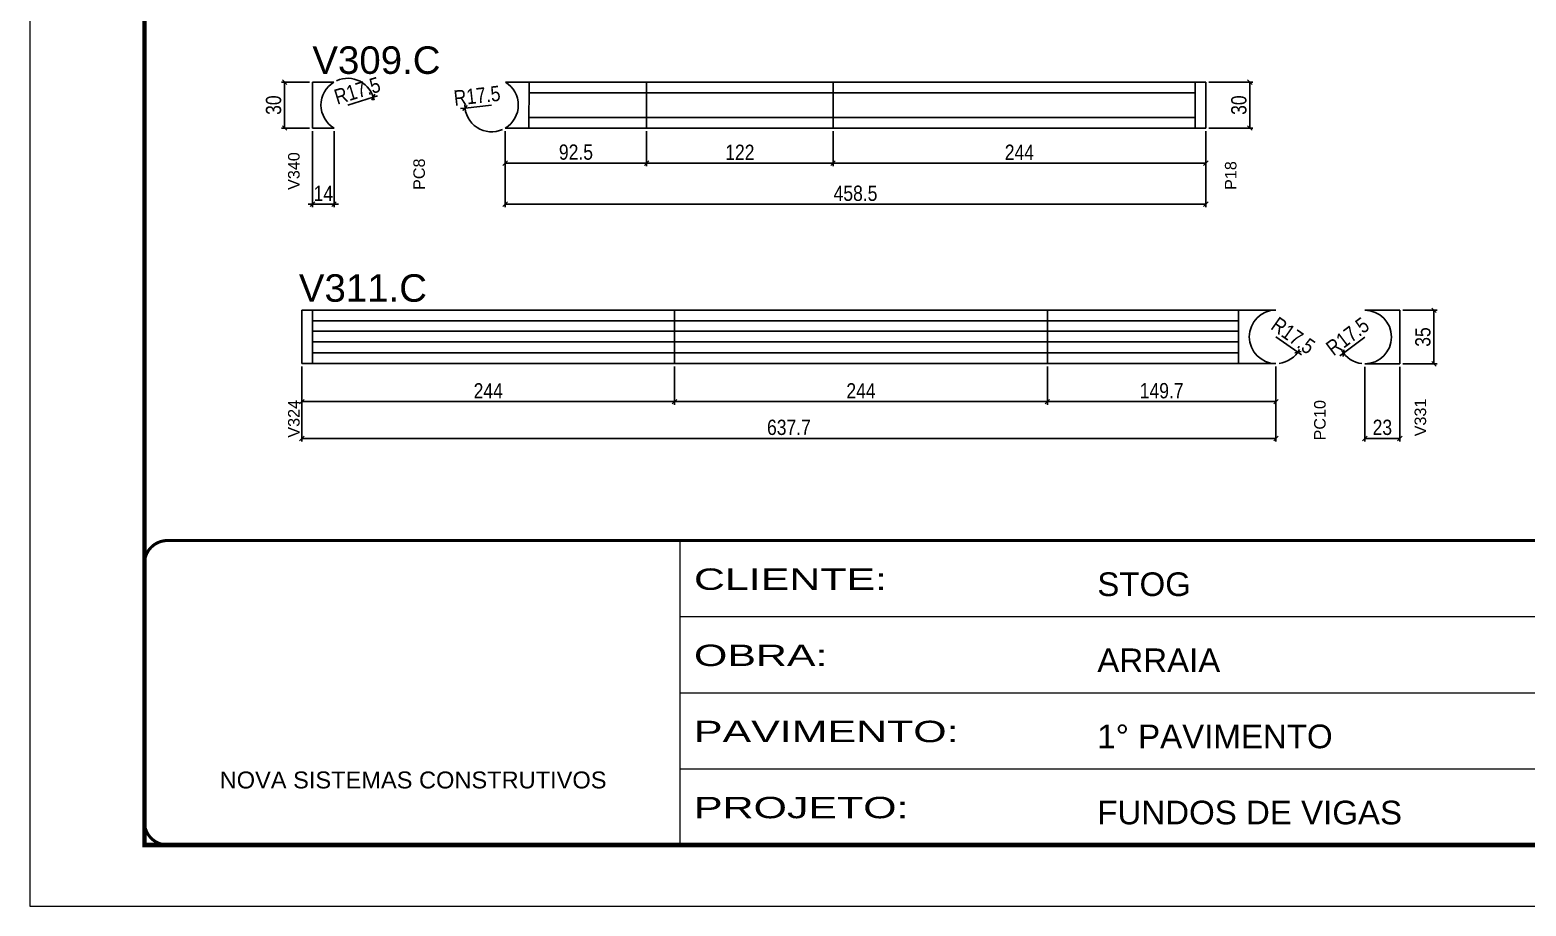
# Model space of a CAD drawing. Extents: x -3394 to 16474, y 3662 to 14397.
# Drawn here: x 9027 to 10007, y 12198 to 12771 of the extents above; entities that cross this region are included whole.
import ezdxf

# ---------------------------------------------------------------- set-up
doc = ezdxf.new("R2010")
doc.units = 0
doc.linetypes.add('CONTINUO', pattern=[0])
doc.linetypes.add('DASHED', pattern=[0.75, 0.5, -0.25])
doc.layers.get('0').update_dxf_attribs({"linetype": 'CONTINUOUS'})
doc.layers.get('Defpoints').update_dxf_attribs({"linetype": 'CONTINUOUS'})
for name, color, linetype in [('COTA', 241, 'CONTINUOUS'), ('NOMENCLATURA', 7, 'CONTINUOUS'), ('Painéis', 200, 'CONTINUOUS'), ('SARR_2.2x7', 40, 'CONTINUOUS')]:
    doc.layers.add(name, color=color, linetype=linetype)
doc.layers.add('Folhas', color=255, linetype='CONTINUOUS', lineweight=9)
doc.layers.add('SARRAFO DE PRESSAO', color=251, linetype='DASHED', lineweight=9)
doc.styles.add('ARIAL', font='arial.ttf')
doc.styles.add('COTA TECNICA', font='techl___.ttf', dxfattribs={"height": 10})
doc.styles.add('Tecnologia', font='')
doc.styles.get('Tecnologia').set_extended_font_data('Forgotten Futurist')
doc.dimstyles.new('PAINEL', dxfattribs={"dimtxt": 10, "dimasz": 3, "dimexe": 3, "dimexo": 3, "dimgap": 3, "dimtad": 1, "dimdec": 1, "dimzin": 12, "dimdsep": 46, "dimtxsty": 'COTA TECNICA', "dimblk1": 'OBLIQUE', "dimblk2": 'OBLIQUE', "dimsah": 1, "dimcen": 0.9, "dimclrd": 4, "dimclre": 4, "dimclrt": 240, "dimadec": 1, "dimazin": 3, "dimtfac": 1, "dimtdec": 1, "dimtmove": 0, "dimatfit": 3, "dimfxl": 1, "dimtolj": 1, "dimtzin": 12, "dimarcsym": 0})

# ---------------------------------------------------------------- blocks, each defined once
blk = doc.blocks.new('9999999999')
at = {"color": 30, "linetype": 'CONTINUO'}
for p, q in [((98564.56, 34230.21), (98564.56, 34429.45)), ((98564.56, 34379.64), (99583.98, 34379.64)), ((98564.56, 34329.83), (99487.98, 34329.83)), ((98564.56, 34280.02), (99487.98, 34280.02))]:
    blk.add_line(p, q, dxfattribs=at)
at = {"color": 30, "linetype": 'CONTINUO', "const_width": 2}
blk.add_lwpolyline([(99583.98, 34230.21), (99583.98, 34414.45, 0.414214), (99568.98, 34429.45), (98228.98, 34429.45, 0.414214), (98213.98, 34414.45), (98213.98, 34245.21, 0.414214), (98228.98, 34230.21), (99583.98, 34230.21)], format="xyb", dxfattribs=at)
at = {"layer": 'Folhas'}
blk.add_lwpolyline([(98138.98, 34190.21), (99623.98, 34190.21), (99623.98, 35240.21), (98138.98, 35240.21)], close=True, dxfattribs=at)
at = {"layer": 'Folhas', "color": 30, "const_width": 3}
blk.add_lwpolyline([(98213.98, 34230.21), (99583.98, 34230.21), (99583.98, 35200.21), (98213.98, 35200.21)], close=True, dxfattribs=at)
at = {"color": 7, "linetype": 'Continuous', "ltscale": 5, "style": 'ARIAL'}
for s, height, p in [('STOG', 15.483, (98837.68, 34393.13)), ('ARRAIA', 15.483, (98837.68, 34343.32)), ('1° PAVIMENTO', 15.4829, (98837.68, 34293.51)), ('NOVA SISTEMAS CONSTRUTIVOS', 11.0592, (98263.19, 34267.21)), ('FUNDOS DE VIGAS', 15.4829, (98837.68, 34243.7))]:
    blk.add_text(s, height=height, dxfattribs=at).set_placement(p)
at = {"layer": 'Folhas', "color": 7, "style": 'Tecnologia', "width": 1.5}
for s, p in [('CLIENTE:', (98573.65, 34397.17)), ('OBRA:', (98573.65, 34347.31)), ('PAVIMENTO:', (98573.65, 34297.5)), ('PROJETO:', (98573.65, 34247.69))]:
    blk.add_text(s, height=14, dxfattribs=at).set_placement(p)
blk = doc.blocks.new('_Oblique')
at = {"color": 0, "linetype": 'ByBlock', "lineweight": -2}
blk.add_line((-0.5, -0.5), (0.5, 0.5), dxfattribs=at)
blk = doc.blocks.new('*D110')
at = {"layer": 'COTA', "color": 4, "linetype": 'Continuous', "lineweight": -2, "transparency": 16777216}
for p, q in [((9552.9, 12705.2), (9552.9, 12682.25)), ((9796.9, 12705.2), (9796.9, 12682.25)), ((9796.9, 12684.25), (9552.9, 12684.25))]:
    blk.add_line(p, q, dxfattribs=at)
at = {"layer": 'Defpoints', "color": 0, "linetype": 'Continuous', "transparency": 16777216}
for p in [(9552.9, 12707.2), (9796.9, 12707.2), (9552.9, 12684.25)]:
    blk.add_point(p, dxfattribs=at)
at = {"layer": 'COTA', "color": 4, "linetype": 'Continuous', "lineweight": -2, "transparency": 16777216, "xscale": 3, "yscale": 3, "zscale": 3, "rotation": 180}
blk.add_blockref('_Oblique', (9552.9, 12684.25), dxfattribs=at)
at = {"layer": 'COTA', "color": 4, "linetype": 'Continuous', "lineweight": -2, "transparency": 16777216, "xscale": 3, "yscale": 3, "zscale": 3}
blk.add_blockref('_Oblique', (9796.9, 12684.25), dxfattribs=at)
at = {"layer": 'COTA', "color": 240, "linetype": 'Continuous', "transparency": 16777216, "insert": (9674.9, 12691.33), "char_height": 10, "attachment_point": 5, "style": 'COTA TECNICA'}
blk.add_mtext('\\A1;244', dxfattribs=at)
blk = doc.blocks.new('*D111')
at = {"layer": 'COTA', "color": 4, "linetype": 'Continuous', "lineweight": -2, "transparency": 16777216}
for p, q in [((9430.9, 12705.2), (9430.9, 12682.25)), ((9552.9, 12705.2), (9552.9, 12682.25)), ((9552.9, 12684.25), (9430.9, 12684.25))]:
    blk.add_line(p, q, dxfattribs=at)
at = {"layer": 'Defpoints', "color": 0, "linetype": 'Continuous', "transparency": 16777216}
for p in [(9430.9, 12707.2), (9552.9, 12707.2), (9430.9, 12684.25)]:
    blk.add_point(p, dxfattribs=at)
at = {"layer": 'COTA', "color": 4, "linetype": 'Continuous', "lineweight": -2, "transparency": 16777216, "xscale": 3, "yscale": 3, "zscale": 3, "rotation": 180}
blk.add_blockref('_Oblique', (9430.9, 12684.25), dxfattribs=at)
at = {"layer": 'COTA', "color": 4, "linetype": 'Continuous', "lineweight": -2, "transparency": 16777216, "xscale": 3, "yscale": 3, "zscale": 3}
blk.add_blockref('_Oblique', (9552.9, 12684.25), dxfattribs=at)
at = {"layer": 'COTA', "color": 240, "linetype": 'Continuous', "transparency": 16777216, "insert": (9491.9, 12691.31), "char_height": 10, "attachment_point": 5, "style": 'COTA TECNICA'}
blk.add_mtext('\\A1;122', dxfattribs=at)
blk = doc.blocks.new('*D112')
at = {"layer": 'COTA', "color": 4, "linetype": 'Continuous', "lineweight": -2, "transparency": 16777216}
for p, q in [((9338.36, 12705.2), (9338.36, 12682.25)), ((9430.9, 12705.2), (9430.9, 12682.25)), ((9338.36, 12684.25), (9430.9, 12684.25))]:
    blk.add_line(p, q, dxfattribs=at)
at = {"layer": 'Defpoints', "color": 0, "linetype": 'Continuous', "transparency": 16777216}
for p in [(9338.36, 12707.2), (9430.9, 12707.2), (9430.9, 12684.25)]:
    blk.add_point(p, dxfattribs=at)
at = {"layer": 'COTA', "color": 4, "linetype": 'Continuous', "lineweight": -2, "transparency": 16777216, "xscale": 3, "yscale": 3, "zscale": 3, "rotation": 180}
blk.add_blockref('_Oblique', (9338.36, 12684.25), dxfattribs=at)
at = {"layer": 'COTA', "color": 4, "linetype": 'Continuous', "lineweight": -2, "transparency": 16777216, "xscale": 3, "yscale": 3, "zscale": 3}
blk.add_blockref('_Oblique', (9430.9, 12684.25), dxfattribs=at)
at = {"layer": 'COTA', "color": 240, "linetype": 'Continuous', "transparency": 16777216, "insert": (9384.63, 12691.39), "char_height": 10, "attachment_point": 5, "style": 'COTA TECNICA'}
blk.add_mtext('\\A1;92.5', dxfattribs=at)
blk = doc.blocks.new('*D113')
at = {"layer": 'COTA', "color": 4, "linetype": 'Continuous', "lineweight": -2, "transparency": 16777216}
for p, q in [((9212.24, 12705.2), (9212.24, 12655.31)), ((9226.28, 12705.2), (9226.28, 12655.31)), ((9212.24, 12657.31), (9209.24, 12657.31)), ((9226.28, 12657.31), (9212.24, 12657.31)), ((9226.28, 12657.31), (9229.28, 12657.31))]:
    blk.add_line(p, q, dxfattribs=at)
at = {"layer": 'Defpoints', "color": 0, "linetype": 'Continuous', "transparency": 16777216}
for p in [(9212.24, 12707.2), (9226.28, 12707.2), (9212.24, 12657.31)]:
    blk.add_point(p, dxfattribs=at)
at = {"layer": 'COTA', "color": 4, "linetype": 'Continuous', "lineweight": -2, "transparency": 16777216, "xscale": 3, "yscale": 3, "zscale": 3}
blk.add_blockref('_Oblique', (9212.24, 12657.31), dxfattribs=at)
at = {"layer": 'COTA', "color": 4, "linetype": 'Continuous', "lineweight": -2, "transparency": 16777216, "xscale": 3, "yscale": 3, "zscale": 3, "rotation": 180}
blk.add_blockref('_Oblique', (9226.28, 12657.31), dxfattribs=at)
at = {"layer": 'COTA', "color": 240, "linetype": 'Continuous', "transparency": 16777216, "insert": (9219.26, 12664.39), "char_height": 10, "attachment_point": 5, "style": 'COTA TECNICA'}
blk.add_mtext('\\A1;14', dxfattribs=at)
blk = doc.blocks.new('*D114')
at = {"layer": 'COTA', "color": 4, "linetype": 'Continuous', "lineweight": -2, "transparency": 16777216}
for p, q in [((9338.36, 12705.2), (9338.36, 12655.31)), ((9796.9, 12705.2), (9796.9, 12655.31)), ((9338.36, 12657.31), (9796.9, 12657.31))]:
    blk.add_line(p, q, dxfattribs=at)
at = {"layer": 'Defpoints', "color": 0, "linetype": 'Continuous', "transparency": 16777216}
for p in [(9338.36, 12707.2), (9796.9, 12707.2), (9796.9, 12657.31)]:
    blk.add_point(p, dxfattribs=at)
at = {"layer": 'COTA', "color": 4, "linetype": 'Continuous', "lineweight": -2, "transparency": 16777216, "xscale": 3, "yscale": 3, "zscale": 3, "rotation": 180}
blk.add_blockref('_Oblique', (9338.36, 12657.31), dxfattribs=at)
at = {"layer": 'COTA', "color": 4, "linetype": 'Continuous', "lineweight": -2, "transparency": 16777216, "xscale": 3, "yscale": 3, "zscale": 3}
blk.add_blockref('_Oblique', (9796.9, 12657.31), dxfattribs=at)
at = {"layer": 'COTA', "color": 240, "linetype": 'Continuous', "transparency": 16777216, "insert": (9567.63, 12664.45), "char_height": 10, "attachment_point": 5, "style": 'COTA TECNICA'}
blk.add_mtext('\\A1;458.5', dxfattribs=at)
blk = doc.blocks.new('*D115')
at = {"layer": 'COTA', "color": 4, "linetype": 'Continuous', "lineweight": -2, "transparency": 16777216}
for p, q in [((9798.9, 12737.2), (9827.82, 12737.2)), ((9825.82, 12737.2), (9825.82, 12707.2)), ((9798.9, 12707.2), (9827.82, 12707.2))]:
    blk.add_line(p, q, dxfattribs=at)
at = {"layer": 'Defpoints', "color": 0, "linetype": 'Continuous', "transparency": 16777216}
for p in [(9796.9, 12737.2), (9796.9, 12707.2), (9825.82, 12707.2)]:
    blk.add_point(p, dxfattribs=at)
at = {"layer": 'COTA', "color": 4, "linetype": 'Continuous', "lineweight": -2, "transparency": 16777216, "xscale": 3, "yscale": 3, "zscale": 3}
for p, rotation in [((9825.82, 12737.2), 90), ((9825.82, 12707.2), 270)]:
    blk.add_blockref('_Oblique', p, dxfattribs=dict(at, rotation=rotation))
at = {"layer": 'COTA', "color": 240, "linetype": 'Continuous', "transparency": 16777216, "insert": (9818.6, 12722.2), "char_height": 10, "attachment_point": 5, "rotation": 90, "style": 'COTA TECNICA'}
blk.add_mtext('\\A1;30', dxfattribs=at)
blk = doc.blocks.new('*D116')
at = {"layer": 'COTA', "color": 4, "linetype": 'Continuous', "lineweight": -2, "transparency": 16777216}
for p, q in [((9210.24, 12737.2), (9191.95, 12737.2)), ((9193.95, 12737.2), (9193.95, 12707.2)), ((9210.24, 12707.2), (9191.95, 12707.2))]:
    blk.add_line(p, q, dxfattribs=at)
at = {"layer": 'Defpoints', "color": 0, "linetype": 'Continuous', "transparency": 16777216}
for p in [(9212.24, 12737.2), (9193.95, 12707.2), (9212.24, 12707.2)]:
    blk.add_point(p, dxfattribs=at)
at = {"layer": 'COTA', "color": 4, "linetype": 'Continuous', "lineweight": -2, "transparency": 16777216, "xscale": 3, "yscale": 3, "zscale": 3}
for p, rotation in [((9193.95, 12737.2), 90), ((9193.95, 12707.2), 270)]:
    blk.add_blockref('_Oblique', p, dxfattribs=dict(at, rotation=rotation))
at = {"layer": 'COTA', "color": 240, "linetype": 'Continuous', "transparency": 16777216, "insert": (9186.73, 12722.2), "char_height": 10, "attachment_point": 5, "rotation": 90, "style": 'COTA TECNICA'}
blk.add_mtext('\\A1;30', dxfattribs=at)
blk = doc.blocks.new('*D117')
at = {"layer": 'COTA', "color": 4, "linetype": 'Continuous', "lineweight": -2, "transparency": 16777216}
for p, q in [((9235.24, 12722.24), (9251.96, 12727.4)), ((9251.96, 12727.4), (9254.83, 12728.28))]:
    blk.add_line(p, q, dxfattribs=at)
blk.add_arc((9235.24, 12722.24), 17.5, 10.59477, 114.67413, dxfattribs=at)
at = {"layer": 'Defpoints', "color": 0, "linetype": 'Continuous', "transparency": 16777216}
for p in [(9235.24, 12722.24), (9251.96, 12727.4)]:
    blk.add_point(p, dxfattribs=at)
at = {"layer": 'COTA', "color": 4, "linetype": 'Continuous', "lineweight": -2, "transparency": 16777216, "xscale": 3, "yscale": 3, "zscale": 3, "rotation": 197.142857142882}
blk.add_blockref('_Oblique', (9251.96, 12727.4), dxfattribs=at)
at = {"layer": 'COTA', "color": 240, "linetype": 'Continuous', "transparency": 16777216, "insert": (9241.5, 12731.61), "char_height": 10, "attachment_point": 5, "rotation": 17.14286, "style": 'COTA TECNICA'}
blk.add_mtext('\\A1;R17.5', dxfattribs=at)
blk = doc.blocks.new('*D118')
at = {"layer": 'COTA', "color": 4, "linetype": 'Continuous', "lineweight": -2, "transparency": 16777216}
for p, q in [((9329.4, 12722.24), (9312.01, 12720.29)), ((9312.01, 12720.29), (9309.03, 12719.96))]:
    blk.add_line(p, q, dxfattribs=at)
blk.add_arc((9329.4, 12722.24), 17.5, 179.82829, 294.23373, dxfattribs=at)
at = {"layer": 'Defpoints', "color": 0, "linetype": 'Continuous', "transparency": 16777216}
for p in [(9329.4, 12722.24), (9312.01, 12720.29)]:
    blk.add_point(p, dxfattribs=at)
at = {"layer": 'COTA', "color": 4, "linetype": 'Continuous', "lineweight": -2, "transparency": 16777216, "xscale": 3, "yscale": 3, "zscale": 3, "rotation": 6.376374160600707}
blk.add_blockref('_Oblique', (9312.01, 12720.29), dxfattribs=at)
at = {"layer": 'COTA', "color": 240, "linetype": 'Continuous', "transparency": 16777216, "insert": (9319.91, 12728.33), "char_height": 10, "attachment_point": 5, "rotation": 6.37637, "style": 'COTA TECNICA'}
blk.add_mtext('\\A1;R17.5', dxfattribs=at)
blk = doc.blocks.new('*D119')
at = {"layer": 'COTA', "color": 4, "linetype": 'Continuous', "lineweight": -2, "transparency": 16777216}
for p, q in [((9205.21, 12551.05), (9205.21, 12526.12)), ((9449.21, 12551.05), (9449.21, 12526.12)), ((9205.21, 12528.12), (9449.21, 12528.12))]:
    blk.add_line(p, q, dxfattribs=at)
at = {"layer": 'Defpoints', "color": 0, "linetype": 'Continuous', "transparency": 16777216}
for p in [(9205.21, 12553.05), (9449.21, 12553.05), (9449.21, 12528.12)]:
    blk.add_point(p, dxfattribs=at)
at = {"layer": 'COTA', "color": 4, "linetype": 'Continuous', "lineweight": -2, "transparency": 16777216, "xscale": 3, "yscale": 3, "zscale": 3, "rotation": 180}
blk.add_blockref('_Oblique', (9205.21, 12528.12), dxfattribs=at)
at = {"layer": 'COTA', "color": 4, "linetype": 'Continuous', "lineweight": -2, "transparency": 16777216, "xscale": 3, "yscale": 3, "zscale": 3}
blk.add_blockref('_Oblique', (9449.21, 12528.12), dxfattribs=at)
at = {"layer": 'COTA', "color": 240, "linetype": 'Continuous', "transparency": 16777216, "insert": (9327.21, 12535.2), "char_height": 10, "attachment_point": 5, "style": 'COTA TECNICA'}
blk.add_mtext('\\A1;244', dxfattribs=at)
blk = doc.blocks.new('*D120')
at = {"layer": 'COTA', "color": 4, "linetype": 'Continuous', "lineweight": -2, "transparency": 16777216}
for p, q in [((9449.21, 12551.05), (9449.21, 12526.12)), ((9693.21, 12551.05), (9693.21, 12526.12)), ((9449.21, 12528.12), (9693.21, 12528.12))]:
    blk.add_line(p, q, dxfattribs=at)
at = {"layer": 'Defpoints', "color": 0, "linetype": 'Continuous', "transparency": 16777216}
for p in [(9449.21, 12553.05), (9693.21, 12553.05), (9693.21, 12528.12)]:
    blk.add_point(p, dxfattribs=at)
at = {"layer": 'COTA', "color": 4, "linetype": 'Continuous', "lineweight": -2, "transparency": 16777216, "xscale": 3, "yscale": 3, "zscale": 3, "rotation": 180}
blk.add_blockref('_Oblique', (9449.21, 12528.12), dxfattribs=at)
at = {"layer": 'COTA', "color": 4, "linetype": 'Continuous', "lineweight": -2, "transparency": 16777216, "xscale": 3, "yscale": 3, "zscale": 3}
blk.add_blockref('_Oblique', (9693.21, 12528.12), dxfattribs=at)
at = {"layer": 'COTA', "color": 240, "linetype": 'Continuous', "transparency": 16777216, "insert": (9571.21, 12535.2), "char_height": 10, "attachment_point": 5, "style": 'COTA TECNICA'}
blk.add_mtext('\\A1;244', dxfattribs=at)
blk = doc.blocks.new('*D121')
at = {"layer": 'COTA', "color": 4, "linetype": 'Continuous', "lineweight": -2, "transparency": 16777216}
for p, q in [((9693.21, 12551.05), (9693.21, 12526.12)), ((9842.86, 12551.05), (9842.86, 12526.12)), ((9693.21, 12528.12), (9842.86, 12528.12))]:
    blk.add_line(p, q, dxfattribs=at)
at = {"layer": 'Defpoints', "color": 0, "linetype": 'Continuous', "transparency": 16777216}
for p in [(9693.21, 12553.05), (9842.86, 12553.05), (9842.86, 12528.12)]:
    blk.add_point(p, dxfattribs=at)
at = {"layer": 'COTA', "color": 4, "linetype": 'Continuous', "lineweight": -2, "transparency": 16777216, "xscale": 3, "yscale": 3, "zscale": 3, "rotation": 180}
blk.add_blockref('_Oblique', (9693.21, 12528.12), dxfattribs=at)
at = {"layer": 'COTA', "color": 4, "linetype": 'Continuous', "lineweight": -2, "transparency": 16777216, "xscale": 3, "yscale": 3, "zscale": 3}
blk.add_blockref('_Oblique', (9842.86, 12528.12), dxfattribs=at)
at = {"layer": 'COTA', "color": 240, "linetype": 'Continuous', "transparency": 16777216, "insert": (9768.04, 12535.23), "char_height": 10, "attachment_point": 5, "style": 'COTA TECNICA'}
blk.add_mtext('\\A1;149.7', dxfattribs=at)
blk = doc.blocks.new('*D122')
at = {"layer": 'COTA', "color": 4, "linetype": 'Continuous', "lineweight": -2, "transparency": 16777216}
for p, q in [((9926, 12587.91), (9948.29, 12587.91)), ((9946.29, 12587.91), (9946.29, 12552.91)), ((9926, 12552.91), (9948.29, 12552.91))]:
    blk.add_line(p, q, dxfattribs=at)
at = {"layer": 'Defpoints', "color": 0, "linetype": 'Continuous', "transparency": 16777216}
for p in [(9924, 12587.91), (9924, 12552.91), (9946.29, 12552.91)]:
    blk.add_point(p, dxfattribs=at)
at = {"layer": 'COTA', "color": 4, "linetype": 'Continuous', "lineweight": -2, "transparency": 16777216, "xscale": 3, "yscale": 3, "zscale": 3}
for p, rotation in [((9946.29, 12587.91), 90), ((9946.29, 12552.91), 270)]:
    blk.add_blockref('_Oblique', p, dxfattribs=dict(at, rotation=rotation))
at = {"layer": 'COTA', "color": 240, "linetype": 'Continuous', "transparency": 16777216, "insert": (9939.07, 12570.41), "char_height": 10, "attachment_point": 5, "rotation": 90, "style": 'COTA TECNICA'}
blk.add_mtext('\\A1;35', dxfattribs=at)
blk = doc.blocks.new('*D123')
at = {"layer": 'COTA', "color": 4, "linetype": 'Continuous', "lineweight": -2, "transparency": 16777216}
for p, q in [((9901, 12550.91), (9901, 12502.02)), ((9924, 12550.91), (9924, 12502.02)), ((9924, 12504.02), (9901, 12504.02))]:
    blk.add_line(p, q, dxfattribs=at)
at = {"layer": 'Defpoints', "color": 0, "linetype": 'Continuous', "transparency": 16777216}
for p in [(9901, 12552.91), (9924, 12552.91), (9901, 12504.02)]:
    blk.add_point(p, dxfattribs=at)
at = {"layer": 'COTA', "color": 4, "linetype": 'Continuous', "lineweight": -2, "transparency": 16777216, "xscale": 3, "yscale": 3, "zscale": 3, "rotation": 180}
blk.add_blockref('_Oblique', (9901, 12504.02), dxfattribs=at)
at = {"layer": 'COTA', "color": 4, "linetype": 'Continuous', "lineweight": -2, "transparency": 16777216, "xscale": 3, "yscale": 3, "zscale": 3}
blk.add_blockref('_Oblique', (9924, 12504.02), dxfattribs=at)
at = {"layer": 'COTA', "color": 240, "linetype": 'Continuous', "transparency": 16777216, "insert": (9912.5, 12511.24), "char_height": 10, "attachment_point": 5, "style": 'COTA TECNICA'}
blk.add_mtext('\\A1;23', dxfattribs=at)
blk = doc.blocks.new('*D124')
at = {"layer": 'COTA', "color": 4, "linetype": 'Continuous', "lineweight": -2, "transparency": 16777216}
for p, q in [((9842.86, 12570.55), (9857.2, 12560.52)), ((9857.2, 12560.52), (9859.65, 12558.8))]:
    blk.add_line(p, q, dxfattribs=at)
blk.add_arc((9842.86, 12570.55), 17.5, 276.54809, 331.55545, dxfattribs=at)
at = {"layer": 'Defpoints', "color": 0, "linetype": 'Continuous', "transparency": 16777216}
for p in [(9842.86, 12570.55), (9857.2, 12560.52)]:
    blk.add_point(p, dxfattribs=at)
at = {"layer": 'COTA', "color": 4, "linetype": 'Continuous', "lineweight": -2, "transparency": 16777216, "xscale": 3, "yscale": 3, "zscale": 3, "rotation": 145.0073625636708}
blk.add_blockref('_Oblique', (9857.2, 12560.52), dxfattribs=at)
at = {"layer": 'COTA', "color": 240, "linetype": 'Continuous', "transparency": 16777216, "insert": (9854.11, 12571.36), "char_height": 10, "attachment_point": 5, "rotation": 325.00736, "style": 'COTA TECNICA'}
blk.add_mtext('\\A1;R17.5', dxfattribs=at)
blk = doc.blocks.new('*D125')
at = {"layer": 'COTA', "color": 4, "linetype": 'Continuous', "lineweight": -2, "transparency": 16777216}
for p, q in [((9901, 12570.41), (9887.06, 12559.84)), ((9887.06, 12559.84), (9884.67, 12558.02))]:
    blk.add_line(p, q, dxfattribs=at)
blk.add_arc((9901, 12570.41), 17.5, 210.62459, 263.45191, dxfattribs=at)
at = {"layer": 'Defpoints', "color": 0, "linetype": 'Continuous', "transparency": 16777216}
for p in [(9901, 12570.41), (9887.06, 12559.84)]:
    blk.add_point(p, dxfattribs=at)
at = {"layer": 'COTA', "color": 4, "linetype": 'Continuous', "lineweight": -2, "transparency": 16777216, "xscale": 3, "yscale": 3, "zscale": 3, "rotation": 37.17267909656934}
blk.add_blockref('_Oblique', (9887.06, 12559.84), dxfattribs=at)
at = {"layer": 'COTA', "color": 240, "linetype": 'Continuous', "transparency": 16777216, "insert": (9889.73, 12570.79), "char_height": 10, "attachment_point": 5, "rotation": 37.17268, "style": 'COTA TECNICA'}
blk.add_mtext('\\A1;R17.5', dxfattribs=at)
blk = doc.blocks.new('*D126')
at = {"layer": 'COTA', "color": 4, "linetype": 'Continuous', "lineweight": -2, "transparency": 16777216}
for p, q in [((9205.21, 12551.05), (9205.21, 12502.02)), ((9842.86, 12551.05), (9842.86, 12502.02)), ((9205.21, 12504.02), (9842.86, 12504.02))]:
    blk.add_line(p, q, dxfattribs=at)
at = {"layer": 'Defpoints', "color": 0, "linetype": 'Continuous', "transparency": 16777216}
for p in [(9205.21, 12553.05), (9842.86, 12553.05), (9842.86, 12504.02)]:
    blk.add_point(p, dxfattribs=at)
at = {"layer": 'COTA', "color": 4, "linetype": 'Continuous', "lineweight": -2, "transparency": 16777216, "xscale": 3, "yscale": 3, "zscale": 3, "rotation": 180}
blk.add_blockref('_Oblique', (9205.21, 12504.02), dxfattribs=at)
at = {"layer": 'COTA', "color": 4, "linetype": 'Continuous', "lineweight": -2, "transparency": 16777216, "xscale": 3, "yscale": 3, "zscale": 3}
blk.add_blockref('_Oblique', (9842.86, 12504.02), dxfattribs=at)
at = {"layer": 'COTA', "color": 240, "linetype": 'Continuous', "transparency": 16777216, "insert": (9524.04, 12511.24), "char_height": 10, "attachment_point": 5, "style": 'COTA TECNICA'}
blk.add_mtext('\\A1;637.7', dxfattribs=at)

msp = doc.modelspace()

# ---------------------------------------------------------------- linework, layer by layer
at = {"layer": 'COTA', "linetype": 'Continuous'}
msp.add_line((9346.84, 12707.2), (9346.84, 12707.17), dxfattribs=at)
at = {"layer": 'Painéis', "linetype": 'Continuous'}
for p, q in [((9212.24, 12737.2), (9226.17, 12737.2)), ((9212.24, 12707.2), (9212.24, 12737.2)), ((9338.47, 12737.2), (9796.9, 12737.2)), ((9430.9, 12737.2), (9430.9, 12707.2)), ((9552.9, 12737.2), (9552.9, 12707.2)), ((9796.9, 12737.2), (9796.9, 12707.2)), ((9226.28, 12707.2), (9212.24, 12707.2)), ((9796.9, 12707.2), (9338.36, 12707.2)), ((9205.21, 12588.05), (9842.86, 12588.05)), ((9205.21, 12553.05), (9205.21, 12588.05)), ((9449.21, 12553.05), (9449.21, 12588.05)), ((9693.21, 12553.05), (9693.21, 12588.05)), ((9901, 12587.91), (9924, 12587.91)), ((9924, 12587.91), (9924, 12552.91)), ((9842.86, 12553.05), (9205.21, 12553.05)), ((9924, 12552.91), (9901, 12552.91))]:
    msp.add_line(p, q, dxfattribs=at)
for centre, start, end in [((9235.24, 12722.24), 121.22221, 239.21818), ((9329.4, 12722.24), 300.78182, 58.77779), ((9842.86, 12570.55), 90, 270), ((9901, 12570.41), 270, 90)]:
    msp.add_arc(centre, 17.5, start, end, dxfattribs=at)
at = {"layer": 'SARR_2.2x7', "ltscale": 25}
for p, q in [((9353.96, 12737.14), (9353.84, 12707.14)), ((9789.9, 12737.2), (9789.9, 12707.2)), ((9353.93, 12730.2), (9430.9, 12730.2)), ((9430.9, 12730.2), (9552.9, 12730.2)), ((9552.9, 12730.2), (9789.9, 12730.2)), ((9430.9, 12714.2), (9353.87, 12714.2)), ((9552.9, 12714.2), (9430.9, 12714.2)), ((9789.9, 12714.2), (9552.9, 12714.2)), ((9212.21, 12553.05), (9212.21, 12588.05)), ((9818.36, 12553.05), (9818.36, 12588.05)), ((9212.21, 12581.05), (9449.21, 12581.05)), ((9449.21, 12581.05), (9693.21, 12581.05)), ((9693.21, 12581.05), (9818.36, 12581.05)), ((9449.21, 12574.18), (9212.21, 12574.18)), ((9449.21, 12567.18), (9212.21, 12567.18)), ((9693.21, 12574.18), (9449.21, 12574.18)), ((9693.21, 12567.18), (9449.21, 12567.18)), ((9818.36, 12574.18), (9693.21, 12574.18)), ((9818.36, 12567.18), (9693.21, 12567.18)), ((9449.21, 12560.05), (9212.21, 12560.05)), ((9693.21, 12560.05), (9449.21, 12560.05)), ((9818.36, 12560.05), (9693.21, 12560.05))]:
    msp.add_line(p, q, dxfattribs=at)

# ---------------------------------------------------------------- block references
at = {"layer": 'SARRAFO DE PRESSAO', "color": 6, "linetype": 'ByBlock'}
msp.add_blockref('9999999999', (-89111.77, -21992.23), dxfattribs=at)

# ---------------------------------------------------------------- texts
at = {"layer": 'NOMENCLATURA', "linetype": 'Continuous', "style": 'ARIAL'}
for s, p in [('V309.C', (9212.09, 12742.65)), ('V311.C', (9203.25, 12593.5))]:
    msp.add_text(s, height=18, dxfattribs=at).set_placement(p)
for s, p in [('V340', (9203.74, 12666.7)), ('PC8', (9285.75, 12666.7)), ('P18', (9817, 12666.7)), ('V324', (9203.74, 12504.55)), ('PC10', (9875.36, 12502.73)), ('V331', (9941.15, 12505.43))]:
    msp.add_text(s, height=7.567, rotation=90, dxfattribs=at).set_placement(p)

# ---------------------------------------------------------------- dimensions: what is measured, and where the dimension line sits
at = {"layer": 'COTA', "linetype": 'Continuous'}
for center, mpoint, picture, middle in [((9235.24, 12722.24), (9251.96, 12727.4), '*D117', (9241.5, 12731.61)), ((9329.4, 12722.24), (9312.01, 12720.29), '*D118', (9319.91, 12728.33)), ((9842.86, 12570.55), (9857.2, 12560.52), '*D124', (9854.11, 12571.36)), ((9901, 12570.41), (9887.06, 12559.84), '*D125', (9889.73, 12570.79))]:
    dim = msp.add_radius_dim(center=center, mpoint=mpoint, dimstyle='PAINEL', override={"dimexe": 2, "dimexo": 2, "dimgap": 2, "dimadec": 8, "dimtix": 1, "dimatfit": 2, "dimldrblk": 'Oblique'}, dxfattribs=at)
    dim.commit()
    dim.dimension.update_dxf_attribs({"geometry": picture, "text_midpoint": middle})
for base, p1, p2, picture, middle in [((9193.95, 12707.2), (9212.24, 12737.2), (9212.24, 12707.2), '*D116', (9186.73, 12722.2)), ((9825.82, 12707.2), (9796.9, 12737.2), (9796.9, 12707.2), '*D115', (9818.6, 12722.2)), ((9946.29, 12552.91), (9924, 12587.91), (9924, 12552.91), '*D122', (9939.07, 12570.41))]:
    dim = msp.add_linear_dim(base=base, p1=p1, p2=p2, angle=90, dimstyle='PAINEL', override={"dimexe": 2, "dimexo": 2, "dimgap": 2, "dimadec": 8, "dimtix": 1, "dimatfit": 2, "dimldrblk": 'Oblique'}, dxfattribs=at)
    dim.commit()
    dim.dimension.update_dxf_attribs({"geometry": picture, "text_midpoint": middle})
for base, p1, p2, override, picture, middle in [((9212.24, 12657.31), (9226.28, 12707.2), (9212.24, 12707.2), {"dimexe": 2, "dimexo": 2, "dimgap": 2, "dimadec": 8, "dimtix": 1, "dimatfit": 2, "dimldrblk": 'Oblique'}, '*D113', (9219.26, 12664.39)), ((9430.9, 12684.25), (9338.36, 12707.2), (9430.9, 12707.2), {"dimexe": 2, "dimexo": 2, "dimgap": 2, "dimadec": 8, "dimtix": 1, "dimatfit": 2, "dimldrblk": 'Oblique'}, '*D112', (9384.63, 12691.39)), ((9796.9, 12657.31), (9338.36, 12707.2), (9796.9, 12707.2), {"dimexe": 2, "dimexo": 2, "dimgap": 2, "dimadec": 8, "dimtix": 1, "dimatfit": 2, "dimldrblk": 'Oblique'}, '*D114', (9567.63, 12664.45)), ((9430.9, 12684.25), (9552.9, 12707.2), (9430.9, 12707.2), {"dimexe": 2, "dimexo": 2, "dimgap": 2, "dimadec": 8, "dimtix": 1, "dimtmove": 1, "dimatfit": 2, "dimldrblk": 'Oblique'}, '*D111', (9491.9, 12691.31)), ((9552.9, 12684.25), (9796.9, 12707.2), (9552.9, 12707.2), {"dimexe": 2, "dimexo": 2, "dimgap": 2, "dimadec": 8, "dimtix": 1, "dimatfit": 2, "dimldrblk": 'Oblique'}, '*D110', (9674.9, 12691.33)), ((9449.21, 12528.12), (9205.21, 12553.05), (9449.21, 12553.05), {"dimexe": 2, "dimexo": 2, "dimgap": 2, "dimadec": 8, "dimtix": 1, "dimatfit": 2, "dimldrblk": 'Oblique'}, '*D119', (9327.21, 12535.2)), ((9842.8605, 12504.0207), (9205.2103, 12553.0537), (9842.8605, 12553.0537), {"dimexe": 2, "dimexo": 2, "dimgap": 2, "dimadec": 8, "dimtix": 1, "dimatfit": 2, "dimldrblk": 'Oblique'}, '*D126', (9524.0354, 12511.24)), ((9693.21, 12528.12), (9449.21, 12553.05), (9693.21, 12553.05), {"dimexe": 2, "dimexo": 2, "dimgap": 2, "dimadec": 8, "dimtix": 1, "dimtmove": 1, "dimatfit": 2, "dimldrblk": 'Oblique'}, '*D120', (9571.21, 12535.2)), ((9842.8605, 12528.1233), (9693.2103, 12553.0537), (9842.8605, 12553.0537), {"dimexe": 2, "dimexo": 2, "dimgap": 2, "dimadec": 8, "dimtix": 1, "dimatfit": 2, "dimldrblk": 'Oblique'}, '*D121', (9768.0354, 12535.2256)), ((9901, 12504.02), (9924, 12552.91), (9901, 12552.91), {"dimexe": 2, "dimexo": 2, "dimgap": 2, "dimadec": 8, "dimtix": 1, "dimatfit": 2, "dimldrblk": 'Oblique'}, '*D123', (9912.5, 12511.24))]:
    dim = msp.add_linear_dim(base=base, p1=p1, p2=p2, dimstyle='PAINEL', override=override, dxfattribs=at)
    dim.commit()
    dim.dimension.update_dxf_attribs({"geometry": picture, "text_midpoint": middle})

doc.saveas('drawing.dxf')
